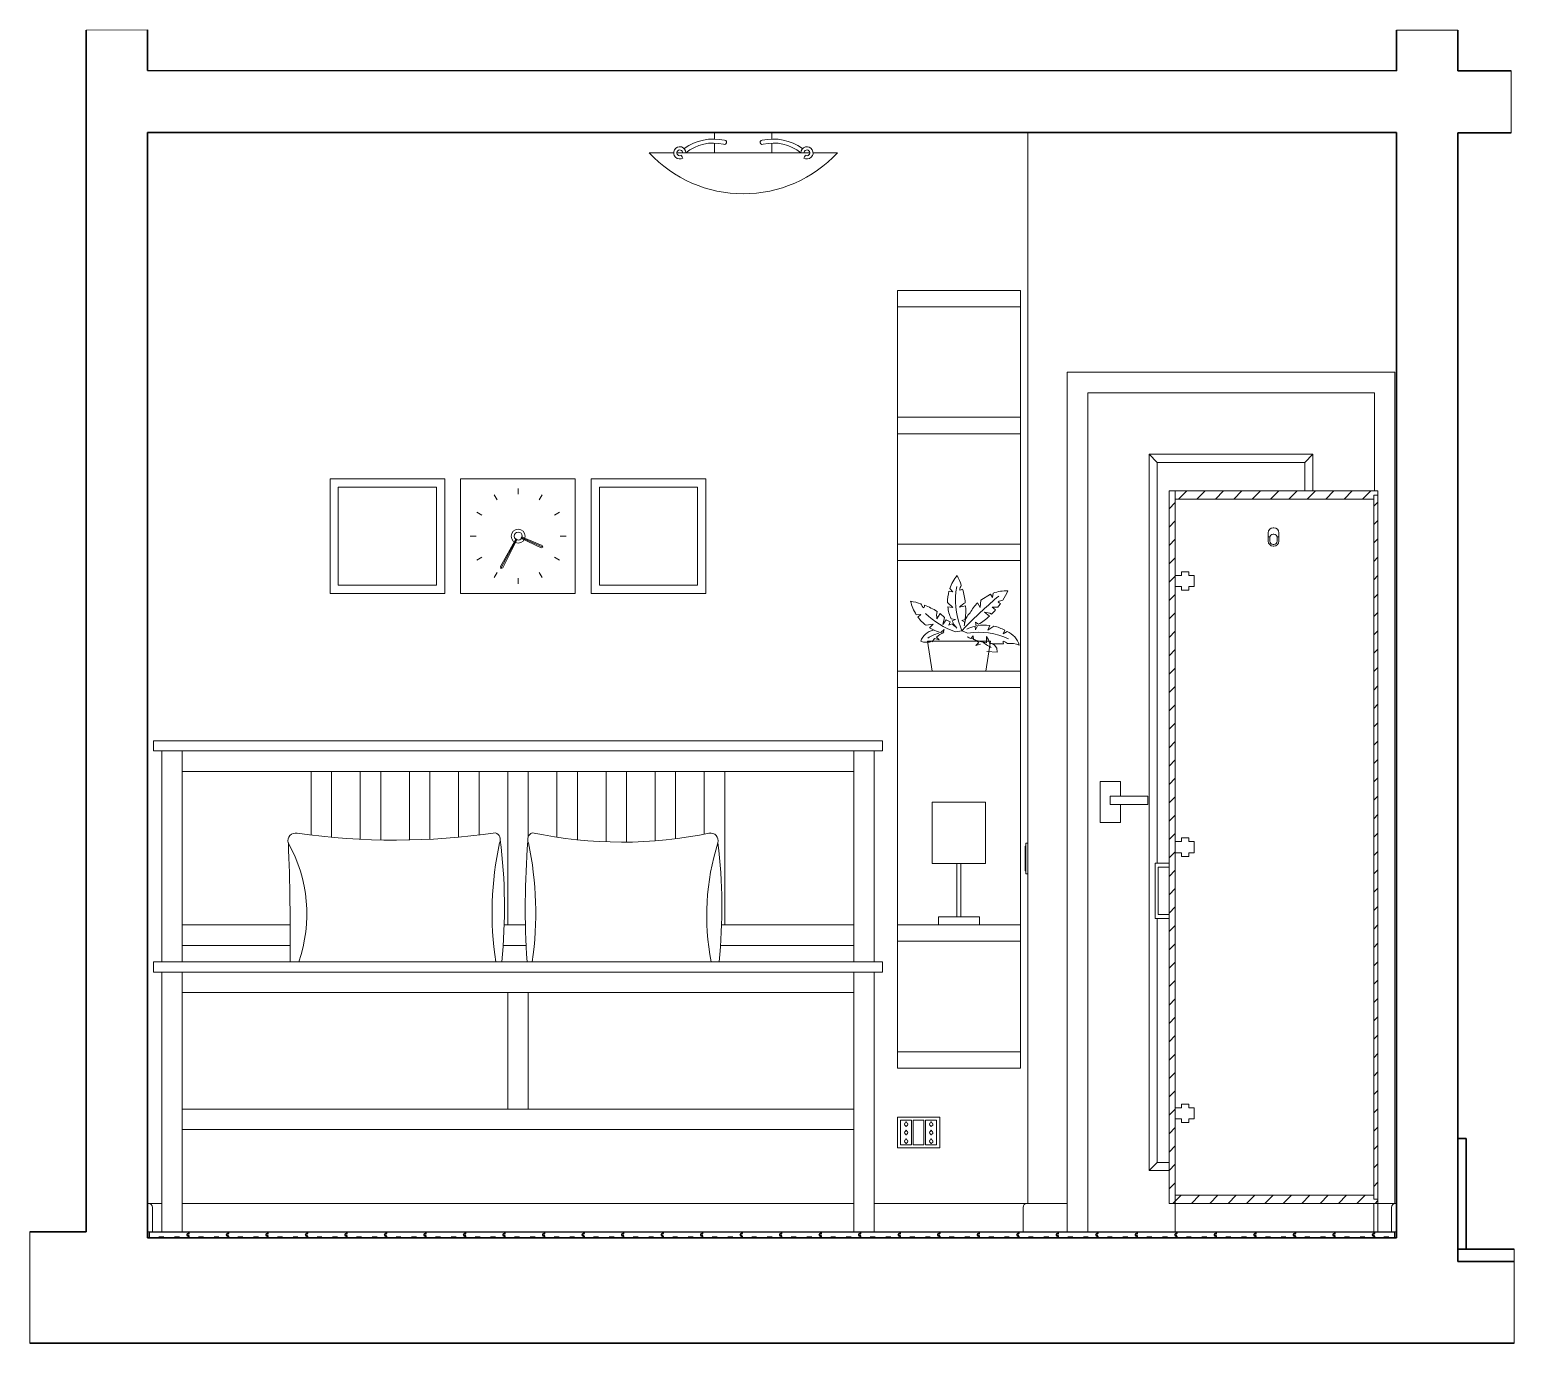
# Model space of a CAD drawing. Header units: millimetres. Extents: x -28749.5 to -28731.5, y -5760.5 to -5747.4.
# Drawn here: x -28744.603 to -28740.978, y -5755.257 to -5752.048 of the extents above; entities that cross this region are included whole.
import ezdxf

# ---------------------------------------------------------------- set-up
doc = ezdxf.new("R2010")
doc.units = ezdxf.units.MM
doc.linetypes.add('ACAD_ISO03W100', pattern=[30, 12, -18])
doc.layers.get('DEFPOINTS').update_dxf_attribs({"color": 210, "lineweight": 18})
for name, color, linetype, lineweight in [('A-DOOR-FULL', 201, 'Continuous', 18), ('A-ELEV-MBE', 7, 'Continuous', 18), ('A-SECT-MCUT', 7, 'Continuous', 35)]:
    doc.layers.add(name, color=color, linetype=linetype, lineweight=lineweight)
for name, color, linetype, lineweight, transparency in [('A-ELEV-MBE1', 50, 'Continuous', 18, 0.25), ('A-ELEV-MBE3', 92, 'Continuous', 18, 0.25), ('A-ELEV-MBE4', 41, 'Continuous', 13, 0.25), ('A-FURN', 163, 'Continuous', 13, 0.2)]:
    doc.layers.add(name, color=color, linetype=linetype, lineweight=lineweight, transparency=transparency)

msp = doc.modelspace()

# ---------------------------------------------------------------- hatches: boundary and pattern name
at = {"layer": 'A-FURN', "lineweight": 13}
h = msp.add_hatch(dxfattribs=at)
h.set_pattern_fill('ANSI31', color=256, scale=0.01)
h.paths.add_polyline_path([(-28741.3207, -5753.1849), (-28741.3107, -5753.1849), (-28741.3107, -5753.1749), (-28741.8057, -5753.1749), (-28741.8057, -5753.1949), (-28741.3207, -5753.1949)])
h.paths.add_polyline_path([(-28741.8057, -5753.1749), (-28741.8207, -5753.1749), (-28741.8207, -5754.9149), (-28741.8057, -5754.9149)])
h.paths.add_polyline_path([(-28741.3107, -5753.1849), (-28741.3207, -5753.1849), (-28741.3207, -5753.1949), (-28741.3207, -5754.9049), (-28741.3107, -5754.9049)])
h.paths.add_polyline_path([(-28741.3107, -5754.9049), (-28741.3207, -5754.9049), (-28741.3207, -5754.8949), (-28741.8057, -5754.8949), (-28741.8057, -5754.9149), (-28741.3107, -5754.9149)])

# ---------------------------------------------------------------- linework, layer by layer
msp.add_line((-28741.2704, -5754.9849), (-28741.2704, -5754.9989))
for points in [[(-28744.2754, -5754.9974), (-28744.2874, -5754.9974), (-28744.2874, -5754.9989), (-28744.3104, -5754.9989), (-28744.3104, -5754.9849), (-28744.2144, -5754.9849), (-28744.2144, -5754.9889), (-28744.2164, -5754.9889, 1), (-28744.2164, -5754.9949), (-28744.2144, -5754.9949), (-28744.2144, -5754.9989), (-28744.2374, -5754.9989), (-28744.2374, -5754.9974), (-28744.2494, -5754.9974), (-28744.2494, -5754.9989), (-28744.2754, -5754.9989)], [(-28744.1789, -5754.9974), (-28744.1909, -5754.9974), (-28744.1909, -5754.9989), (-28744.2139, -5754.9989), (-28744.2139, -5754.9944), (-28744.2164, -5754.9944, -1), (-28744.2164, -5754.9894), (-28744.2139, -5754.9894), (-28744.2139, -5754.9849), (-28744.1179, -5754.9849), (-28744.1179, -5754.9889), (-28744.1199, -5754.9889, 1), (-28744.1199, -5754.9949), (-28744.1179, -5754.9949), (-28744.1179, -5754.9989), (-28744.1409, -5754.9989), (-28744.1409, -5754.9974), (-28744.1529, -5754.9974), (-28744.1529, -5754.9989), (-28744.1789, -5754.9989)], [(-28744.0824, -5754.9974), (-28744.0944, -5754.9974), (-28744.0944, -5754.9989), (-28744.1174, -5754.9989), (-28744.1174, -5754.9944), (-28744.1199, -5754.9944, -1), (-28744.1199, -5754.9894), (-28744.1174, -5754.9894), (-28744.1174, -5754.9849), (-28744.0214, -5754.9849), (-28744.0214, -5754.9889), (-28744.0234, -5754.9889, 1), (-28744.0234, -5754.9949), (-28744.0214, -5754.9949), (-28744.0214, -5754.9989), (-28744.0444, -5754.9989), (-28744.0444, -5754.9974), (-28744.0564, -5754.9974), (-28744.0564, -5754.9989), (-28744.0824, -5754.9989)], [(-28743.9859, -5754.9974), (-28743.9979, -5754.9974), (-28743.9979, -5754.9989), (-28744.0209, -5754.9989), (-28744.0209, -5754.9944), (-28744.0234, -5754.9944, -1), (-28744.0234, -5754.9894), (-28744.0209, -5754.9894), (-28744.0209, -5754.9849), (-28743.9249, -5754.9849), (-28743.9249, -5754.9889), (-28743.9269, -5754.9889, 1), (-28743.9269, -5754.9949), (-28743.9249, -5754.9949), (-28743.9249, -5754.9989), (-28743.9479, -5754.9989), (-28743.9479, -5754.9974), (-28743.9599, -5754.9974), (-28743.9599, -5754.9989), (-28743.9859, -5754.9989)], [(-28743.8894, -5754.9974), (-28743.9014, -5754.9974), (-28743.9014, -5754.9989), (-28743.9244, -5754.9989), (-28743.9244, -5754.9944), (-28743.9269, -5754.9944, -1), (-28743.9269, -5754.9894), (-28743.9244, -5754.9894), (-28743.9244, -5754.9849), (-28743.8284, -5754.9849), (-28743.8284, -5754.9889), (-28743.8304, -5754.9889, 1), (-28743.8304, -5754.9949), (-28743.8284, -5754.9949), (-28743.8284, -5754.9989), (-28743.8514, -5754.9989), (-28743.8514, -5754.9974), (-28743.8634, -5754.9974), (-28743.8634, -5754.9989), (-28743.8894, -5754.9989)], [(-28743.7929, -5754.9974), (-28743.8049, -5754.9974), (-28743.8049, -5754.9989), (-28743.8279, -5754.9989), (-28743.8279, -5754.9944), (-28743.8304, -5754.9944, -1), (-28743.8304, -5754.9894), (-28743.8279, -5754.9894), (-28743.8279, -5754.9849), (-28743.7319, -5754.9849), (-28743.7319, -5754.9889), (-28743.7339, -5754.9889, 1), (-28743.7339, -5754.9949), (-28743.7319, -5754.9949), (-28743.7319, -5754.9989), (-28743.7549, -5754.9989), (-28743.7549, -5754.9974), (-28743.7669, -5754.9974), (-28743.7669, -5754.9989), (-28743.7929, -5754.9989)], [(-28743.6964, -5754.9974), (-28743.7084, -5754.9974), (-28743.7084, -5754.9989), (-28743.7314, -5754.9989), (-28743.7314, -5754.9944), (-28743.7339, -5754.9944, -1), (-28743.7339, -5754.9894), (-28743.7314, -5754.9894), (-28743.7314, -5754.9849), (-28743.6354, -5754.9849), (-28743.6354, -5754.9889), (-28743.6374, -5754.9889, 1), (-28743.6374, -5754.9949), (-28743.6354, -5754.9949), (-28743.6354, -5754.9989), (-28743.6584, -5754.9989), (-28743.6584, -5754.9974), (-28743.6704, -5754.9974), (-28743.6704, -5754.9989), (-28743.6964, -5754.9989)], [(-28743.5999, -5754.9974), (-28743.6119, -5754.9974), (-28743.6119, -5754.9989), (-28743.6349, -5754.9989), (-28743.6349, -5754.9944), (-28743.6374, -5754.9944, -1), (-28743.6374, -5754.9894), (-28743.6349, -5754.9894), (-28743.6349, -5754.9849), (-28743.5389, -5754.9849), (-28743.5389, -5754.9889), (-28743.5409, -5754.9889, 1), (-28743.5409, -5754.9949), (-28743.5389, -5754.9949), (-28743.5389, -5754.9989), (-28743.5619, -5754.9989), (-28743.5619, -5754.9974), (-28743.5739, -5754.9974), (-28743.5739, -5754.9989), (-28743.5999, -5754.9989)], [(-28743.5034, -5754.9974), (-28743.5154, -5754.9974), (-28743.5154, -5754.9989), (-28743.5384, -5754.9989), (-28743.5384, -5754.9944), (-28743.5409, -5754.9944, -1), (-28743.5409, -5754.9894), (-28743.5384, -5754.9894), (-28743.5384, -5754.9849), (-28743.4424, -5754.9849), (-28743.4424, -5754.9889), (-28743.4444, -5754.9889, 1), (-28743.4444, -5754.9949), (-28743.4424, -5754.9949), (-28743.4424, -5754.9989), (-28743.4654, -5754.9989), (-28743.4654, -5754.9974), (-28743.4774, -5754.9974), (-28743.4774, -5754.9989), (-28743.5034, -5754.9989)], [(-28743.4069, -5754.9974), (-28743.4189, -5754.9974), (-28743.4189, -5754.9989), (-28743.4419, -5754.9989), (-28743.4419, -5754.9944), (-28743.4444, -5754.9944, -1), (-28743.4444, -5754.9894), (-28743.4419, -5754.9894), (-28743.4419, -5754.9849), (-28743.3459, -5754.9849), (-28743.3459, -5754.9889), (-28743.3479, -5754.9889, 1), (-28743.3479, -5754.9949), (-28743.3459, -5754.9949), (-28743.3459, -5754.9989), (-28743.3689, -5754.9989), (-28743.3689, -5754.9974), (-28743.3809, -5754.9974), (-28743.3809, -5754.9989), (-28743.4069, -5754.9989)], [(-28743.3104, -5754.9974), (-28743.3224, -5754.9974), (-28743.3224, -5754.9989), (-28743.3454, -5754.9989), (-28743.3454, -5754.9944), (-28743.3479, -5754.9944, -1), (-28743.3479, -5754.9894), (-28743.3454, -5754.9894), (-28743.3454, -5754.9849), (-28743.2494, -5754.9849), (-28743.2494, -5754.9889), (-28743.2514, -5754.9889, 1), (-28743.2514, -5754.9949), (-28743.2494, -5754.9949), (-28743.2494, -5754.9989), (-28743.2724, -5754.9989), (-28743.2724, -5754.9974), (-28743.2844, -5754.9974), (-28743.2844, -5754.9989), (-28743.3104, -5754.9989)], [(-28743.2139, -5754.9974), (-28743.2259, -5754.9974), (-28743.2259, -5754.9989), (-28743.2489, -5754.9989), (-28743.2489, -5754.9944), (-28743.2514, -5754.9944, -1), (-28743.2514, -5754.9894), (-28743.2489, -5754.9894), (-28743.2489, -5754.9849), (-28743.1529, -5754.9849), (-28743.1529, -5754.9889), (-28743.1549, -5754.9889, 1), (-28743.1549, -5754.9949), (-28743.1529, -5754.9949), (-28743.1529, -5754.9989), (-28743.1759, -5754.9989), (-28743.1759, -5754.9974), (-28743.1879, -5754.9974), (-28743.1879, -5754.9989), (-28743.2139, -5754.9989)], [(-28743.1174, -5754.9974), (-28743.1294, -5754.9974), (-28743.1294, -5754.9989), (-28743.1524, -5754.9989), (-28743.1524, -5754.9944), (-28743.1549, -5754.9944, -1), (-28743.1549, -5754.9894), (-28743.1524, -5754.9894), (-28743.1524, -5754.9849), (-28743.0564, -5754.9849), (-28743.0564, -5754.9889), (-28743.0584, -5754.9889, 1), (-28743.0584, -5754.9949), (-28743.0564, -5754.9949), (-28743.0564, -5754.9989), (-28743.0794, -5754.9989), (-28743.0794, -5754.9974), (-28743.0914, -5754.9974), (-28743.0914, -5754.9989), (-28743.1174, -5754.9989)], [(-28743.0209, -5754.9974), (-28743.0329, -5754.9974), (-28743.0329, -5754.9989), (-28743.0559, -5754.9989), (-28743.0559, -5754.9944), (-28743.0584, -5754.9944, -1), (-28743.0584, -5754.9894), (-28743.0559, -5754.9894), (-28743.0559, -5754.9849), (-28742.9599, -5754.9849), (-28742.9599, -5754.9889), (-28742.9619, -5754.9889, 1), (-28742.9619, -5754.9949), (-28742.9599, -5754.9949), (-28742.9599, -5754.9989), (-28742.9829, -5754.9989), (-28742.9829, -5754.9974), (-28742.9949, -5754.9974), (-28742.9949, -5754.9989), (-28743.0209, -5754.9989)], [(-28742.9244, -5754.9974), (-28742.9364, -5754.9974), (-28742.9364, -5754.9989), (-28742.9594, -5754.9989), (-28742.9594, -5754.9944), (-28742.9619, -5754.9944, -1), (-28742.9619, -5754.9894), (-28742.9594, -5754.9894), (-28742.9594, -5754.9849), (-28742.8634, -5754.9849), (-28742.8634, -5754.9889), (-28742.8654, -5754.9889, 1), (-28742.8654, -5754.9949), (-28742.8634, -5754.9949), (-28742.8634, -5754.9989), (-28742.8864, -5754.9989), (-28742.8864, -5754.9974), (-28742.8984, -5754.9974), (-28742.8984, -5754.9989), (-28742.9244, -5754.9989)], [(-28742.8279, -5754.9974), (-28742.8399, -5754.9974), (-28742.8399, -5754.9989), (-28742.8629, -5754.9989), (-28742.8629, -5754.9944), (-28742.8654, -5754.9944, -1), (-28742.8654, -5754.9894), (-28742.8629, -5754.9894), (-28742.8629, -5754.9849), (-28742.7669, -5754.9849), (-28742.7669, -5754.9889), (-28742.7689, -5754.9889, 1), (-28742.7689, -5754.9949), (-28742.7669, -5754.9949), (-28742.7669, -5754.9989), (-28742.7899, -5754.9989), (-28742.7899, -5754.9974), (-28742.8019, -5754.9974), (-28742.8019, -5754.9989), (-28742.8279, -5754.9989)], [(-28742.7314, -5754.9974), (-28742.7434, -5754.9974), (-28742.7434, -5754.9989), (-28742.7664, -5754.9989), (-28742.7664, -5754.9944), (-28742.7689, -5754.9944, -1), (-28742.7689, -5754.9894), (-28742.7664, -5754.9894), (-28742.7664, -5754.9849), (-28742.6704, -5754.9849), (-28742.6704, -5754.9889), (-28742.6724, -5754.9889, 1), (-28742.6724, -5754.9949), (-28742.6704, -5754.9949), (-28742.6704, -5754.9989), (-28742.6934, -5754.9989), (-28742.6934, -5754.9974), (-28742.7054, -5754.9974), (-28742.7054, -5754.9989), (-28742.7314, -5754.9989)], [(-28742.6349, -5754.9974), (-28742.6469, -5754.9974), (-28742.6469, -5754.9989), (-28742.6699, -5754.9989), (-28742.6699, -5754.9944), (-28742.6724, -5754.9944, -1), (-28742.6724, -5754.9894), (-28742.6699, -5754.9894), (-28742.6699, -5754.9849), (-28742.5739, -5754.9849), (-28742.5739, -5754.9889), (-28742.5759, -5754.9889, 1), (-28742.5759, -5754.9949), (-28742.5739, -5754.9949), (-28742.5739, -5754.9989), (-28742.5969, -5754.9989), (-28742.5969, -5754.9974), (-28742.6089, -5754.9974), (-28742.6089, -5754.9989), (-28742.6349, -5754.9989)], [(-28742.5384, -5754.9974), (-28742.5504, -5754.9974), (-28742.5504, -5754.9989), (-28742.5734, -5754.9989), (-28742.5734, -5754.9944), (-28742.5759, -5754.9944, -1), (-28742.5759, -5754.9894), (-28742.5734, -5754.9894), (-28742.5734, -5754.9849), (-28742.4774, -5754.9849), (-28742.4774, -5754.9889), (-28742.4794, -5754.9889, 1), (-28742.4794, -5754.9949), (-28742.4774, -5754.9949), (-28742.4774, -5754.9989), (-28742.5004, -5754.9989), (-28742.5004, -5754.9974), (-28742.5124, -5754.9974), (-28742.5124, -5754.9989), (-28742.5384, -5754.9989)], [(-28742.4419, -5754.9974), (-28742.4539, -5754.9974), (-28742.4539, -5754.9989), (-28742.4769, -5754.9989), (-28742.4769, -5754.9944), (-28742.4794, -5754.9944, -1), (-28742.4794, -5754.9894), (-28742.4769, -5754.9894), (-28742.4769, -5754.9849), (-28742.3809, -5754.9849), (-28742.3809, -5754.9889), (-28742.3829, -5754.9889, 1), (-28742.3829, -5754.9949), (-28742.3809, -5754.9949), (-28742.3809, -5754.9989), (-28742.4039, -5754.9989), (-28742.4039, -5754.9974), (-28742.4159, -5754.9974), (-28742.4159, -5754.9989), (-28742.4419, -5754.9989)], [(-28742.3454, -5754.9974), (-28742.3574, -5754.9974), (-28742.3574, -5754.9989), (-28742.3804, -5754.9989), (-28742.3804, -5754.9944), (-28742.3829, -5754.9944, -1), (-28742.3829, -5754.9894), (-28742.3804, -5754.9894), (-28742.3804, -5754.9849), (-28742.2844, -5754.9849), (-28742.2844, -5754.9889), (-28742.2864, -5754.9889, 1), (-28742.2864, -5754.9949), (-28742.2844, -5754.9949), (-28742.2844, -5754.9989), (-28742.3074, -5754.9989), (-28742.3074, -5754.9974), (-28742.3194, -5754.9974), (-28742.3194, -5754.9989), (-28742.3454, -5754.9989)], [(-28742.2489, -5754.9974), (-28742.2609, -5754.9974), (-28742.2609, -5754.9989), (-28742.2839, -5754.9989), (-28742.2839, -5754.9944), (-28742.2864, -5754.9944, -1), (-28742.2864, -5754.9894), (-28742.2839, -5754.9894), (-28742.2839, -5754.9849), (-28742.1879, -5754.9849), (-28742.1879, -5754.9889), (-28742.1899, -5754.9889, 1), (-28742.1899, -5754.9949), (-28742.1879, -5754.9949), (-28742.1879, -5754.9989), (-28742.2109, -5754.9989), (-28742.2109, -5754.9974), (-28742.2229, -5754.9974), (-28742.2229, -5754.9989), (-28742.2489, -5754.9989)], [(-28742.1524, -5754.9974), (-28742.1644, -5754.9974), (-28742.1644, -5754.9989), (-28742.1874, -5754.9989), (-28742.1874, -5754.9944), (-28742.1899, -5754.9944, -1), (-28742.1899, -5754.9894), (-28742.1874, -5754.9894), (-28742.1874, -5754.9849), (-28742.0914, -5754.9849), (-28742.0914, -5754.9889), (-28742.0934, -5754.9889, 1), (-28742.0934, -5754.9949), (-28742.0914, -5754.9949), (-28742.0914, -5754.9989), (-28742.1144, -5754.9989), (-28742.1144, -5754.9974), (-28742.1264, -5754.9974), (-28742.1264, -5754.9989), (-28742.1524, -5754.9989)], [(-28742.0559, -5754.9974), (-28742.0679, -5754.9974), (-28742.0679, -5754.9989), (-28742.0909, -5754.9989), (-28742.0909, -5754.9944), (-28742.0934, -5754.9944, -1), (-28742.0934, -5754.9894), (-28742.0909, -5754.9894), (-28742.0909, -5754.9849), (-28741.9949, -5754.9849), (-28741.9949, -5754.9889), (-28741.9969, -5754.9889, 1), (-28741.9969, -5754.9949), (-28741.9949, -5754.9949), (-28741.9949, -5754.9989), (-28742.0179, -5754.9989), (-28742.0179, -5754.9974), (-28742.0299, -5754.9974), (-28742.0299, -5754.9989), (-28742.0559, -5754.9989)], [(-28741.9594, -5754.9974), (-28741.9714, -5754.9974), (-28741.9714, -5754.9989), (-28741.9944, -5754.9989), (-28741.9944, -5754.9944), (-28741.9969, -5754.9944, -1), (-28741.9969, -5754.9894), (-28741.9944, -5754.9894), (-28741.9944, -5754.9849), (-28741.8984, -5754.9849), (-28741.8984, -5754.9889), (-28741.9004, -5754.9889, 1), (-28741.9004, -5754.9949), (-28741.8984, -5754.9949), (-28741.8984, -5754.9989), (-28741.9214, -5754.9989), (-28741.9214, -5754.9974), (-28741.9334, -5754.9974), (-28741.9334, -5754.9989), (-28741.9594, -5754.9989)], [(-28741.8629, -5754.9974), (-28741.8749, -5754.9974), (-28741.8749, -5754.9989), (-28741.8979, -5754.9989), (-28741.8979, -5754.9944), (-28741.9004, -5754.9944, -1), (-28741.9004, -5754.9894), (-28741.8979, -5754.9894), (-28741.8979, -5754.9849), (-28741.8019, -5754.9849), (-28741.8019, -5754.9889), (-28741.8039, -5754.9889, 1), (-28741.8039, -5754.9949), (-28741.8019, -5754.9949), (-28741.8019, -5754.9989), (-28741.8249, -5754.9989), (-28741.8249, -5754.9974), (-28741.8369, -5754.9974), (-28741.8369, -5754.9989), (-28741.8629, -5754.9989)], [(-28741.7664, -5754.9974), (-28741.7784, -5754.9974), (-28741.7784, -5754.9989), (-28741.8014, -5754.9989), (-28741.8014, -5754.9944), (-28741.8039, -5754.9944, -1), (-28741.8039, -5754.9894), (-28741.8014, -5754.9894), (-28741.8014, -5754.9849), (-28741.7054, -5754.9849), (-28741.7054, -5754.9889), (-28741.7074, -5754.9889, 1), (-28741.7074, -5754.9949), (-28741.7054, -5754.9949), (-28741.7054, -5754.9989), (-28741.7284, -5754.9989), (-28741.7284, -5754.9974), (-28741.7404, -5754.9974), (-28741.7404, -5754.9989), (-28741.7664, -5754.9989)], [(-28741.6699, -5754.9974), (-28741.6819, -5754.9974), (-28741.6819, -5754.9989), (-28741.7049, -5754.9989), (-28741.7049, -5754.9944), (-28741.7074, -5754.9944, -1), (-28741.7074, -5754.9894), (-28741.7049, -5754.9894), (-28741.7049, -5754.9849), (-28741.6089, -5754.9849), (-28741.6089, -5754.9889), (-28741.6109, -5754.9889, 1), (-28741.6109, -5754.9949), (-28741.6089, -5754.9949), (-28741.6089, -5754.9989), (-28741.6319, -5754.9989), (-28741.6319, -5754.9974), (-28741.6439, -5754.9974), (-28741.6439, -5754.9989), (-28741.6699, -5754.9989)], [(-28741.5734, -5754.9974), (-28741.5854, -5754.9974), (-28741.5854, -5754.9989), (-28741.6084, -5754.9989), (-28741.6084, -5754.9944), (-28741.6109, -5754.9944, -1), (-28741.6109, -5754.9894), (-28741.6084, -5754.9894), (-28741.6084, -5754.9849), (-28741.5124, -5754.9849), (-28741.5124, -5754.9889), (-28741.5144, -5754.9889, 1), (-28741.5144, -5754.9949), (-28741.5124, -5754.9949), (-28741.5124, -5754.9989), (-28741.5354, -5754.9989), (-28741.5354, -5754.9974), (-28741.5474, -5754.9974), (-28741.5474, -5754.9989), (-28741.5734, -5754.9989)], [(-28741.4769, -5754.9974), (-28741.4889, -5754.9974), (-28741.4889, -5754.9989), (-28741.5119, -5754.9989), (-28741.5119, -5754.9944), (-28741.5144, -5754.9944, -1), (-28741.5144, -5754.9894), (-28741.5119, -5754.9894), (-28741.5119, -5754.9849), (-28741.4159, -5754.9849), (-28741.4159, -5754.9889), (-28741.4179, -5754.9889, 1), (-28741.4179, -5754.9949), (-28741.4159, -5754.9949), (-28741.4159, -5754.9989), (-28741.4389, -5754.9989), (-28741.4389, -5754.9974), (-28741.4509, -5754.9974), (-28741.4509, -5754.9989), (-28741.4769, -5754.9989)], [(-28741.3804, -5754.9974), (-28741.3924, -5754.9974), (-28741.3924, -5754.9989), (-28741.4154, -5754.9989), (-28741.4154, -5754.9944), (-28741.4179, -5754.9944, -1), (-28741.4179, -5754.9894), (-28741.4154, -5754.9894), (-28741.4154, -5754.9849), (-28741.3194, -5754.9849), (-28741.3194, -5754.9889), (-28741.3214, -5754.9889, 1), (-28741.3214, -5754.9949), (-28741.3194, -5754.9949), (-28741.3194, -5754.9989), (-28741.3424, -5754.9989), (-28741.3424, -5754.9974), (-28741.3544, -5754.9974), (-28741.3544, -5754.9989), (-28741.3804, -5754.9989)]]:
    msp.add_lwpolyline(points, format="xyb", close=True)
msp.add_lwpolyline([(-28741.2654, -5754.9989), (-28741.2839, -5754.9989), (-28741.2839, -5754.9974), (-28741.2959, -5754.9974), (-28741.2959, -5754.9989), (-28741.3189, -5754.9989), (-28741.3189, -5754.9944), (-28741.3214, -5754.9944, -1), (-28741.3214, -5754.9894), (-28741.3189, -5754.9894), (-28741.3189, -5754.9849), (-28741.2704, -5754.9849)], format="xyb")
at = {"layer": 'A-DOOR-FULL'}
for p, q in [((-28742.0694, -5754.9849), (-28742.0694, -5752.8849)), ((-28741.2694, -5752.8849), (-28741.2694, -5754.9151)), ((-28741.2694, -5752.8849), (-28741.2694, -5754.9151)), ((-28742.0194, -5754.9849), (-28742.0194, -5752.9349)), ((-28742.0194, -5752.9349), (-28741.3194, -5752.9349)), ((-28741.3194, -5752.9349), (-28741.3194, -5753.1749)), ((-28741.8494, -5753.1049), (-28741.8694, -5753.0849)), ((-28741.8694, -5754.8349), (-28741.8694, -5753.0849)), ((-28741.8694, -5753.0849), (-28741.4694, -5753.0849)), ((-28741.4894, -5753.1049), (-28741.4694, -5753.0849)), ((-28741.4694, -5753.1749), (-28741.4694, -5753.0849)), ((-28741.8494, -5754.084), (-28741.8494, -5753.1049)), ((-28741.8494, -5753.1049), (-28741.4894, -5753.1049)), ((-28741.4894, -5753.1749), (-28741.4894, -5753.1049)), ((-28741.9894, -5753.9849), (-28741.9894, -5753.8849)), ((-28741.9394, -5753.8849), (-28741.9894, -5753.8849)), ((-28741.9394, -5753.9206), (-28741.9394, -5753.8849)), ((-28741.9644, -5753.9206), (-28741.8724, -5753.9206)), ((-28741.9644, -5753.9406), (-28741.9644, -5753.9206)), ((-28741.8724, -5753.9206), (-28741.8724, -5753.9406)), ((-28741.8724, -5753.9406), (-28741.9644, -5753.9406)), ((-28741.9394, -5753.9849), (-28741.9394, -5753.9406)), ((-28741.9394, -5753.9849), (-28741.9894, -5753.9849)), ((-28741.8494, -5754.8149), (-28741.8494, -5754.2195)), ((-28741.8694, -5754.8349), (-28741.8494, -5754.8149)), ((-28741.8207, -5754.8149), (-28741.8494, -5754.8149)), ((-28741.8207, -5754.8349), (-28741.8694, -5754.8349))]:
    msp.add_line(p, q, dxfattribs=at)
for points in [[(-28742.0694, -5754.9849), (-28742.0694, -5752.8849), (-28741.2694, -5752.8849)], [(-28741.2694, -5752.8849), (-28741.2694, -5754.9151)]]:
    msp.add_lwpolyline(points, dxfattribs=at)
at = {"layer": 'A-ELEV-MBE'}
msp.add_line((-28742.1654, -5752.2989), (-28742.1654, -5754.9149), dxfattribs=at)
at = {"layer": 'A-ELEV-MBE', "linetype": 'ACAD_ISO03W100'}
msp.add_line((-28741.1154, -5755.0568), (-28741.1154, -5755.0268), dxfattribs=at)
at = {"layer": 'A-ELEV-MBE1'}
for p, q in [((-28742.9304, -5752.3151), (-28742.9304, -5752.2989)), ((-28742.9304, -5752.2989), (-28742.7904, -5752.2989)), ((-28742.9304, -5752.3489), (-28742.9304, -5752.3251)), ((-28742.7904, -5752.3151), (-28742.7904, -5752.2989)), ((-28742.7904, -5752.3489), (-28742.7904, -5752.3251)), ((-28743.0904, -5752.3489), (-28743.0306, -5752.3489)), ((-28743.0226, -5752.3489), (-28742.6981, -5752.3489)), ((-28742.6901, -5752.3489), (-28742.6304, -5752.3489))]:
    msp.add_line(p, q, dxfattribs=at)
for centre, radius, start, end in [((-28742.9338, -5752.4341), 0.119, 76.7103, 126.6028), ((-28742.9337, -5752.4308), 0.1058, 76.322, 129.2418), ((-28742.9064, -5752.3234), 0.00514, 243.4206, 90), ((-28742.8143, -5752.3234), 0.00514, 90, 296.5794), ((-28742.787, -5752.4341), 0.119, 53.3972, 103.2897), ((-28742.787, -5752.4308), 0.1058, 50.7582, 103.678), ((-28742.8604, -5752.1344), 0.3145, 223.0029, 316.9971), ((-28743.0156, -5752.3489), 0.015, 0, 300.8093), ((-28743.0156, -5752.3489), 0.007, 0, 300.8093), ((-28742.7856, -5752.2204), 0.2634, 210.7004, 212.4408), ((-28742.7051, -5752.3489), 0.015, 239.1907, 180), ((-28742.9351, -5752.2204), 0.2634, 327.5592, 329.2996), ((-28742.7051, -5752.3489), 0.007, 239.1907, 180)]:
    msp.add_arc(centre, radius, start, end, dxfattribs=at)
at = {"layer": 'A-ELEV-MBE3'}
for p, q in [((-28742.3489, -5753.4212), (-28742.3562, -5753.4131)), ((-28742.3484, -5753.4596), (-28742.3617, -5753.4475)), ((-28742.3489, -5753.4212), (-28742.3581, -5753.4195)), ((-28742.2819, -5753.4591), (-28742.2883, -5753.4481)), ((-28742.2819, -5753.4591), (-28742.2806, -5753.4412)), ((-28742.2564, -5753.4267), (-28742.2806, -5753.4412)), ((-28742.2519, -5753.435), (-28742.2564, -5753.4267)), ((-28742.2519, -5753.435), (-28742.2501, -5753.4243)), ((-28742.4272, -5753.4766), (-28742.438, -5753.4773)), ((-28742.4272, -5753.4766), (-28742.4341, -5753.4828)), ((-28742.3875, -5753.487), (-28742.3795, -5753.4742)), ((-28742.3795, -5753.4742), (-28742.3689, -5753.4839)), ((-28742.3689, -5753.4839), (-28742.373, -5753.5013)), ((-28742.3484, -5753.4596), (-28742.361, -5753.4579)), ((-28742.342, -5753.4888), (-28742.3532, -5753.4868)), ((-28742.3326, -5753.4588), (-28742.3178, -5753.4552)), ((-28742.2715, -5753.471), (-28742.2595, -5753.4805)), ((-28742.2531, -5753.4588), (-28742.2446, -5753.4654)), ((-28742.2531, -5753.4588), (-28742.239, -5753.4588)), ((-28742.3966, -5753.5), (-28742.4143, -5753.5029)), ((-28742.3966, -5753.5), (-28742.4058, -5753.5088)), ((-28742.3698, -5753.5129), (-28742.3782, -5753.5206)), ((-28742.373, -5753.5013), (-28742.3648, -5753.4897)), ((-28742.3698, -5753.5129), (-28742.3726, -5753.5219)), ((-28742.3648, -5753.4897), (-28742.3554, -5753.4942)), ((-28742.3583, -5753.5029), (-28742.3554, -5753.4942)), ((-28742.3583, -5753.5029), (-28742.3507, -5753.499)), ((-28742.342, -5753.4888), (-28742.3508, -5753.4921)), ((-28742.3426, -5753.5186), (-28742.327, -5753.5167)), ((-28742.3303, -5753.5071), (-28742.327, -5753.5167)), ((-28742.327, -5753.4916), (-28742.3184, -5753.4885)), ((-28742.327, -5753.4916), (-28742.3193, -5753.4951)), ((-28742.3122, -5753.5225), (-28742.327, -5753.5167)), ((-28742.2932, -5753.5144), (-28742.2944, -5753.5051)), ((-28742.2938, -5753.4957), (-28742.286, -5753.5005)), ((-28742.2938, -5753.4957), (-28742.2918, -5753.5039)), ((-28742.2932, -5753.5144), (-28742.2887, -5753.504)), ((-28742.2634, -5753.515), (-28742.2587, -5753.5032)), ((-28742.2634, -5753.515), (-28742.2485, -5753.505)), ((-28742.2259, -5753.5237), (-28742.2222, -5753.5151)), ((-28742.2259, -5753.5237), (-28742.2164, -5753.5185)), ((-28742.3934, -5753.5356), (-28742.3992, -5753.5437)), ((-28742.3824, -5753.5385), (-28742.3934, -5753.5356)), ((-28742.3824, -5753.5385), (-28742.389, -5753.5319)), ((-28742.2995, -5753.5283), (-28742.3047, -5753.535)), ((-28742.2995, -5753.5283), (-28742.2985, -5753.5374)), ((-28742.2923, -5753.552), (-28742.2857, -5753.5454)), ((-28742.2923, -5753.552), (-28742.2812, -5753.5491)), ((-28742.2663, -5753.5306), (-28742.2663, -5753.5459)), ((-28742.2474, -5753.5515), (-28742.2531, -5753.5476)), ((-28742.2416, -5753.5592), (-28742.2474, -5753.5515)), ((-28742.2408, -5753.5689), (-28742.2416, -5753.5592)), ((-28742.2655, -5753.5669), (-28742.2408, -5753.5689))]:
    msp.add_line(p, q, dxfattribs=at)
msp.add_lwpolyline([(-28742.2568, -5753.5417), (-28742.4109, -5753.5417), (-28742.3994, -5753.6149), (-28742.2683, -5753.6149)], close=True, dxfattribs=at)
for centre, radius, start, end in [((-28742.2598, -5753.4462), 0.1019, 140.5993, 161.0714), ((-28742.1606, -5753.4418), 0.1818, 169.4513, 201.0236), ((-28742.5047, -5753.4681), 0.1874, 19.5706, 27.5234), ((-28742.3073, -5753.4178), 0.0243, 149.271, 178.0768), ((-28742.3341, -5753.4003), 0.0169, 278.5566, 301.9459), ((-28742.5047, -5753.4681), 0.1874, 6.2313, 16.5988), ((-28742.4865, -5753.6281), 0.1874, 71.4047, 79.3575), ((-28742.3524, -5753.422), 0.1019, 192.4334, 212.9055), ((-28742.4041, -5753.4418), 0.0243, 201.1051, 229.9109), ((-28742.2598, -5753.4462), 0.1019, 164.8376, 180.7491), ((-28742.2956, -5753.4918), 0.0496, 117.3722, 138.2429), ((-28741.1985, -5754.6429), 1.5953, 130.6029, 134.4019), ((-28742.2166, -5753.5205), 0.1019, 134.7412, 151.6767), ((-28742.2166, -5753.5205), 0.1019, 88.7652, 109.2373), ((-28742.3851, -5753.3415), 0.1874, 321.2414, 324.7646), ((-28742.2236, -5753.4656), 0.0243, 97.4369, 126.2427), ((-28742.2264, -5753.4337), 0.0169, 226.7225, 250.1118), ((-28742.3851, -5753.3415), 0.1874, 327.7365, 335.6893), ((-28742.3524, -5753.422), 0.1019, 216.6717, 232.5832), ((-28742.4344, -5753.452), 0.0169, 330.3907, 353.78), ((-28742.4865, -5753.6281), 0.1874, 58.0654, 68.4329), ((-28742.2724, -5753.3209), 0.2098, 226.9423, 250.4532), ((-28742.3387, -5753.4784), 0.0496, 169.2063, 190.077), ((-28742.2598, -5753.4462), 0.1019, 186.5753, 203.5108), ((-28742.2764, -5753.5047), 0.0442, 132.491, 175.5522), ((-28742.5047, -5753.4681), 0.1874, 353.7641, 3.9547), ((-28742.3851, -5753.3415), 0.1874, 301.93, 312.1205), ((-28742.2746, -5753.5205), 0.0496, 65.5381, 86.4087), ((-28742.3851, -5753.3415), 0.1874, 314.3972, 318.5759), ((-28742.3875, -5753.5557), 0.042, 102.728, 160.6295), ((-28742.3704, -5753.589), 0.0676, 100.5808, 125.7424), ((-28742.3524, -5753.422), 0.1019, 238.4094, 255.3449), ((-28742.3253, -5753.6113), 0.1019, 116.4927, 128.7216), ((-28742.2598, -5753.4462), 0.1019, 206.7807, 219.0097), ((-28742.4865, -5753.6281), 0.1874, 40.6536, 43.5537), ((-28742.4362, -5753.4049), 0.1562, 314.3211, 321.0297), ((-28742.5047, -5753.4681), 0.1874, 348.8195, 351.7196), ((-28742.2713, -5753.6043), 0.1019, 103.1125, 115.3414), ((-28742.2841, -5753.6877), 0.1676, 64.848, 99.6491), ((-28742.2713, -5753.6043), 0.1019, 82.9071, 99.8426), ((-28742.2713, -5753.6043), 0.1019, 61.1693, 77.0809), ((-28742.2349, -5753.5651), 0.0502, 15.785, 68.3156), ((-28742.4132, -5753.5065), 0.038, 248.4394, 291.5606), ((-28742.2347, -5753.3612), 0.1874, 245.1513, 248.0514), ((-28742.3494, -5753.6248), 0.1019, 51.2784, 63.5073), ((-28742.2347, -5753.3612), 0.1874, 250.0959, 260.2864), ((-28742.2087, -5753.4639), 0.1041, 228.4463, 243.7303), ((-28742.3071, -5753.5587), 0.0496, 13.704, 34.5746), ((-28742.2347, -5753.3612), 0.1874, 262.5631, 272.9305), ((-28742.2091, -5753.543), 0.0169, 174.8884, 198.2776), ((-28742.2325, -5753.5649), 0.0243, 45.6028, 74.4086), ((-28742.2086, -5753.6052), 0.0581, 67.7927, 96.7716)]:
    msp.add_arc(centre, radius, start, end, dxfattribs=at)
at = {"layer": 'A-ELEV-MBE4'}
for p, q in [((-28743.4686, -5753.184), (-28743.4616, -5753.1962)), ((-28743.4102, -5753.1684), (-28743.4102, -5753.1825)), ((-28743.3518, -5753.184), (-28743.3589, -5753.1962)), ((-28743.5114, -5753.2268), (-28743.4992, -5753.2338)), ((-28743.309, -5753.2268), (-28743.3213, -5753.2338)), ((-28743.5271, -5753.2852), (-28743.513, -5753.2852)), ((-28743.4155, -5753.2912), (-28743.4535, -5753.3596)), ((-28743.4525, -5753.3644), (-28743.414, -5753.2922)), ((-28743.4123, -5753.2929), (-28743.448, -5753.3625)), ((-28743.354, -5753.3135), (-28743.4038, -5753.29)), ((-28743.4029, -5753.2884), (-28743.3497, -5753.3121)), ((-28743.3515, -5753.3078), (-28743.4024, -5753.2867)), ((-28743.2934, -5753.2852), (-28743.3075, -5753.2852)), ((-28743.5114, -5753.3436), (-28743.4992, -5753.3366)), ((-28743.3497, -5753.3121), (-28743.354, -5753.3135)), ((-28743.3497, -5753.3121), (-28743.3515, -5753.3078)), ((-28743.309, -5753.3436), (-28743.3213, -5753.3366)), ((-28743.4686, -5753.3864), (-28743.4616, -5753.3742)), ((-28743.4535, -5753.3596), (-28743.4525, -5753.3644)), ((-28743.448, -5753.3625), (-28743.4525, -5753.3644)), ((-28743.3518, -5753.3864), (-28743.3589, -5753.3742)), ((-28743.4102, -5753.402), (-28743.4102, -5753.3879)), ((-28742.3989, -5754.0849), (-28742.3989, -5753.9349)), ((-28742.3989, -5753.9349), (-28742.2689, -5753.9349)), ((-28742.2689, -5753.9349), (-28742.2689, -5754.0849)), ((-28742.1704, -5754.0426), (-28742.1724, -5754.0426)), ((-28742.1724, -5754.0426), (-28742.1724, -5754.1029)), ((-28742.2689, -5754.0849), (-28742.3989, -5754.0849)), ((-28742.3389, -5754.0849), (-28742.3389, -5754.2149)), ((-28742.3289, -5754.0849), (-28742.3289, -5754.2149)), ((-28742.1704, -5754.1029), (-28742.1724, -5754.1029)), ((-28742.3839, -5754.2149), (-28742.2839, -5754.2149)), ((-28742.3839, -5754.2149), (-28742.3839, -5754.2349)), ((-28742.3839, -5754.2349), (-28742.2839, -5754.2349)), ((-28742.2839, -5754.2149), (-28742.2839, -5754.2349)), ((-28744.3154, -5754.9849), (-28744.3154, -5754.9149)), ((-28744.3154, -5754.9149), (-28744.3134, -5754.9149)), ((-28744.3154, -5754.9149), (-28744.2807, -5754.9149)), ((-28744.3034, -5754.9849), (-28744.3034, -5754.9249)), ((-28744.2307, -5754.9149), (-28742.5907, -5754.9149)), ((-28742.5407, -5754.9149), (-28742.0694, -5754.9149)), ((-28742.1774, -5754.9849), (-28742.1774, -5754.9249)), ((-28741.3107, -5754.9149), (-28741.2654, -5754.9149)), ((-28741.2774, -5754.9849), (-28741.2774, -5754.9249)), ((-28741.2654, -5754.9849), (-28741.2654, -5754.9149)), ((-28744.3154, -5754.9849), (-28744.3034, -5754.9849)), ((-28742.1654, -5754.9849), (-28742.1774, -5754.9849)), ((-28742.0895, -5754.9849), (-28742.0775, -5754.9849)), ((-28741.2654, -5754.9849), (-28741.2774, -5754.9849))]:
    msp.add_line(p, q, dxfattribs=at)
for points in [[(-28743.5894, -5753.4252), (-28743.8694, -5753.4252), (-28743.8694, -5753.1452), (-28743.5894, -5753.1452)], [(-28743.5507, -5753.4252), (-28743.2707, -5753.4252), (-28743.2707, -5753.1452), (-28743.5507, -5753.1452)], [(-28743.232, -5753.4252), (-28742.952, -5753.4252), (-28742.952, -5753.1452), (-28743.232, -5753.1452)], [(-28743.6094, -5753.4052), (-28743.8494, -5753.4052), (-28743.8494, -5753.1652), (-28743.6094, -5753.1652)], [(-28743.212, -5753.4052), (-28742.972, -5753.4052), (-28742.972, -5753.1652), (-28743.212, -5753.1652)], [(-28742.1654, -5754.0349), (-28742.1704, -5754.0349), (-28742.1704, -5754.1099), (-28742.1654, -5754.1099)], [(-28742.4839, -5754.7044), (-28742.3807, -5754.7044), (-28742.3807, -5754.7794), (-28742.4839, -5754.7794)], [(-28742.4765, -5754.7121), (-28742.4499, -5754.7121), (-28742.4499, -5754.7724), (-28742.4765, -5754.7724)], [(-28742.4458, -5754.7121), (-28742.4192, -5754.7121), (-28742.4192, -5754.7724), (-28742.4458, -5754.7724)], [(-28742.4152, -5754.7121), (-28742.3886, -5754.7121), (-28742.3886, -5754.7724), (-28742.4152, -5754.7724)]]:
    msp.add_lwpolyline(points, close=True, dxfattribs=at)
for radius in [0.0171, 0.00979]:
    msp.add_circle((-28743.4102, -5753.2852), radius, dxfattribs=at)
for centre, radius, start, end in [((-28742.4627, -5754.7216), 0.00402, 113.3666, 246.2003), ((-28742.4627, -5754.7216), 0.00402, 294.3243, 66.1088), ((-28742.4014, -5754.7216), 0.00402, 113.3666, 246.2003), ((-28742.4014, -5754.7216), 0.00402, 294.3243, 66.1088), ((-28742.4627, -5754.7421), 0.00402, 113.3666, 246.2003), ((-28742.4627, -5754.7421), 0.00402, 294.3243, 66.1088), ((-28742.4014, -5754.7421), 0.00402, 113.3666, 246.2003), ((-28742.4014, -5754.7421), 0.00402, 294.3243, 66.1088), ((-28742.4627, -5754.7632), 0.00402, 113.3666, 246.2003), ((-28742.4627, -5754.7632), 0.00402, 294.3243, 66.1088), ((-28742.4014, -5754.7632), 0.00402, 113.3666, 246.2003), ((-28742.4014, -5754.7632), 0.00402, 294.3243, 66.1088), ((-28744.3134, -5754.9249), 0.01, 0, 90), ((-28742.1674, -5754.9249), 0.01, 90, 180), ((-28741.2674, -5754.9249), 0.01, 90, 180)]:
    msp.add_arc(centre, radius, start, end, dxfattribs=at)
for centre, start_param, end_param in [((-28742.4627, -5754.7216), 5.42058, 7.142383), ((-28742.4014, -5754.7216), 5.42058, 7.142383), ((-28742.4627, -5754.7216), 8.545266, 10.307697), ((-28742.4627, -5754.7421), 5.42058, 7.142383), ((-28742.4627, -5754.7421), 8.545266, 10.307697), ((-28742.4014, -5754.7216), 8.545266, 10.307697), ((-28742.4014, -5754.7216), 8.545266, 10.307697), ((-28742.4014, -5754.7216), 8.545266, 10.307697), ((-28742.4014, -5754.7216), 8.545266, 10.307697), ((-28742.4014, -5754.7216), 8.545266, 10.307697), ((-28742.4014, -5754.7216), 8.545266, 10.307697), ((-28742.4014, -5754.7216), 8.545266, 10.307697), ((-28742.4014, -5754.7216), 8.545266, 10.307697), ((-28742.4014, -5754.7421), 5.42058, 7.142383), ((-28742.4014, -5754.7421), 8.545266, 10.307697), ((-28742.4627, -5754.7632), 5.42058, 7.142383), ((-28742.4627, -5754.7632), 8.545266, 10.307697), ((-28742.4014, -5754.7632), 5.42058, 7.142383), ((-28742.4014, -5754.7632), 8.545266, 10.307697)]:
    msp.add_ellipse(centre, major_axis=(0, 0.00571), ratio=0.372094, start_param=start_param, end_param=end_param, dxfattribs=at)
at = {"layer": 'A-FURN'}
for p, q in [((-28742.1839, -5752.7249), (-28742.1839, -5752.6849)), ((-28742.4839, -5752.7249), (-28742.1839, -5752.7249)), ((-28742.4839, -5752.9949), (-28742.1839, -5752.9949)), ((-28742.4839, -5753.0349), (-28742.1839, -5753.0349)), ((-28741.8207, -5753.1749), (-28741.3107, -5753.1749)), ((-28741.8207, -5754.9149), (-28741.8207, -5753.1749)), ((-28741.8057, -5754.9149), (-28741.8057, -5753.1749)), ((-28741.8057, -5753.1949), (-28741.3207, -5753.1949)), ((-28741.3107, -5753.1849), (-28741.3207, -5753.1849)), ((-28741.3207, -5753.1849), (-28741.3207, -5753.1949)), ((-28741.3207, -5753.1949), (-28741.3207, -5754.9049)), ((-28741.3107, -5753.1749), (-28741.3107, -5754.9149)), ((-28741.5646, -5753.2649), (-28741.5665, -5753.2649)), ((-28742.4839, -5753.3049), (-28742.1839, -5753.3049)), ((-28741.5785, -5753.2769), (-28741.5785, -5753.2975)), ((-28741.5744, -5753.2872), (-28741.5785, -5753.2872)), ((-28741.5526, -5753.2872), (-28741.5567, -5753.2872)), ((-28741.5526, -5753.2769), (-28741.5526, -5753.2975)), ((-28741.5646, -5753.3095), (-28741.5665, -5753.3095)), ((-28742.4839, -5753.3449), (-28742.1839, -5753.3449)), ((-28742.4839, -5753.6149), (-28742.1839, -5753.6149)), ((-28742.4839, -5753.6549), (-28742.1839, -5753.6549)), ((-28744.3007, -5753.7849), (-28744.3007, -5753.8099)), ((-28744.3007, -5753.8099), (-28742.5207, -5753.8099)), ((-28744.2307, -5754.3249), (-28744.2307, -5753.8099)), ((-28742.5907, -5753.8099), (-28742.5907, -5754.3249)), ((-28742.5207, -5753.7849), (-28742.5207, -5753.8099)), ((-28744.2307, -5753.8599), (-28742.5907, -5753.8599)), ((-28743.9157, -5753.8599), (-28743.9157, -5754.0152)), ((-28743.8657, -5753.8599), (-28743.8657, -5754.0206)), ((-28743.7957, -5753.8599), (-28743.7957, -5754.0256)), ((-28743.7457, -5753.8599), (-28743.7457, -5754.0274)), ((-28743.6757, -5753.8599), (-28743.6757, -5754.0274)), ((-28743.6257, -5753.8599), (-28743.6257, -5754.0256)), ((-28743.5557, -5753.8599), (-28743.5557, -5754.0206)), ((-28743.5057, -5753.8599), (-28743.5057, -5754.0152)), ((-28743.4357, -5753.8599), (-28743.4357, -5754.2349)), ((-28743.3857, -5753.8599), (-28743.3857, -5754.02)), ((-28743.3157, -5753.8599), (-28743.3157, -5754.0206)), ((-28743.2657, -5753.8599), (-28743.2657, -5754.027)), ((-28743.1957, -5753.8599), (-28743.1957, -5754.0319)), ((-28743.1457, -5753.8599), (-28743.1457, -5754.0326)), ((-28743.0757, -5753.8599), (-28743.0757, -5754.0296)), ((-28743.0257, -5753.8599), (-28743.0257, -5754.0245)), ((-28742.9557, -5753.8599), (-28742.9557, -5754.0134)), ((-28742.9057, -5753.8599), (-28742.9057, -5754.2349)), ((-28741.8207, -5754.084), (-28741.8547, -5754.084)), ((-28741.8547, -5754.084), (-28741.8547, -5754.2195)), ((-28741.8207, -5754.094), (-28741.8477, -5754.094)), ((-28741.8477, -5754.094), (-28741.8477, -5754.2095)), ((-28741.8477, -5754.2095), (-28741.8207, -5754.2095)), ((-28744.2307, -5754.2349), (-28743.9669, -5754.2349)), ((-28743.4444, -5754.2349), (-28743.3924, -5754.2349)), ((-28742.9135, -5754.2349), (-28742.5907, -5754.2349)), ((-28742.4839, -5754.2349), (-28742.1839, -5754.2349)), ((-28741.8547, -5754.2195), (-28741.8207, -5754.2195)), ((-28744.2307, -5754.2849), (-28743.9667, -5754.2849)), ((-28743.447, -5754.2849), (-28743.3907, -5754.2849)), ((-28742.9161, -5754.2849), (-28742.5907, -5754.2849)), ((-28742.4839, -5754.2749), (-28742.1839, -5754.2749)), ((-28744.3007, -5754.3249), (-28742.5207, -5754.3249)), ((-28744.3007, -5754.3499), (-28744.3007, -5754.3249)), ((-28744.2307, -5754.9849), (-28744.2307, -5754.3499)), ((-28744.2307, -5754.3999), (-28744.2307, -5754.3499)), ((-28742.5907, -5754.9849), (-28742.5907, -5754.3499)), ((-28742.5907, -5754.3499), (-28742.5907, -5754.7349)), ((-28742.5207, -5754.3499), (-28742.5207, -5754.3249)), ((-28743.4357, -5754.6849), (-28743.4357, -5754.3999)), ((-28743.3857, -5754.6849), (-28743.3857, -5754.3999)), ((-28742.4839, -5754.5449), (-28742.1839, -5754.5449)), ((-28744.2307, -5754.6849), (-28742.5907, -5754.6849)), ((-28744.2307, -5754.7349), (-28744.2307, -5754.6849)), ((-28744.2307, -5754.7349), (-28742.5907, -5754.7349)), ((-28741.3207, -5754.8949), (-28741.8057, -5754.8949)), ((-28741.8057, -5754.9149), (-28741.8207, -5754.9149)), ((-28741.8057, -5754.9149), (-28741.8207, -5754.9149)), ((-28741.3107, -5754.9149), (-28741.8057, -5754.9149)), ((-28741.8057, -5754.9849), (-28741.8057, -5754.9149)), ((-28741.3207, -5754.9049), (-28741.3107, -5754.9049)), ((-28741.3207, -5754.9149), (-28741.3207, -5754.9849)), ((-28741.3107, -5754.9149), (-28741.3107, -5754.9849)), ((-28741.3107, -5754.9849), (-28741.8057, -5754.9849))]:
    msp.add_line(p, q, dxfattribs=at)
msp.add_lwpolyline([(-28742.4839, -5752.6849), (-28742.1839, -5752.6849), (-28742.1839, -5754.5849), (-28742.4839, -5754.5849)], close=True, dxfattribs=at)
msp.add_lwpolyline([(-28741.5646, -5753.2805), (-28741.5665, -5753.2805, 0.414214), (-28741.5745, -5753.2885), (-28741.5745, -5753.2975, 0.414214), (-28741.5665, -5753.3055), (-28741.5646, -5753.3055, 0.414214), (-28741.5566, -5753.2975), (-28741.5566, -5753.2885, 0.414214)], format="xyb", close=True, dxfattribs=at)
at = {"layer": 'A-FURN', "linetype": 'ACAD_ISO03W100'}
for points in [[(-28741.8057, -5753.3814), (-28741.7902, -5753.3814), (-28741.7902, -5753.3724), (-28741.7722, -5753.3724), (-28741.7722, -5753.3814)], [(-28741.8057, -5753.4084), (-28741.7902, -5753.4084), (-28741.7902, -5753.4174), (-28741.7722, -5753.4174), (-28741.7722, -5753.4084)], [(-28741.7722, -5753.3814), (-28741.7592, -5753.3814), (-28741.7592, -5753.3949)], [(-28741.7722, -5753.4084), (-28741.7592, -5753.4084), (-28741.7592, -5753.3949)], [(-28741.8057, -5754.0314), (-28741.7902, -5754.0314), (-28741.7902, -5754.0224), (-28741.7722, -5754.0224), (-28741.7722, -5754.0314)], [(-28741.7722, -5754.0314), (-28741.7592, -5754.0314), (-28741.7592, -5754.0449)], [(-28741.8057, -5754.0584), (-28741.7902, -5754.0584), (-28741.7902, -5754.0674), (-28741.7722, -5754.0674), (-28741.7722, -5754.0584)], [(-28741.7722, -5754.0584), (-28741.7592, -5754.0584), (-28741.7592, -5754.0449)], [(-28741.8057, -5754.6814), (-28741.7902, -5754.6814), (-28741.7902, -5754.6724), (-28741.7722, -5754.6724), (-28741.7722, -5754.6814)], [(-28741.7722, -5754.6814), (-28741.7592, -5754.6814), (-28741.7592, -5754.6949)], [(-28741.8057, -5754.7084), (-28741.7902, -5754.7084), (-28741.7902, -5754.7174), (-28741.7722, -5754.7174), (-28741.7722, -5754.7084)], [(-28741.7722, -5754.7084), (-28741.7592, -5754.7084), (-28741.7592, -5754.6949)]]:
    msp.add_lwpolyline(points, dxfattribs=at)
at = {"layer": 'A-FURN'}
for points in [[(-28742.5207, -5753.7849), (-28744.3007, -5753.7849)], [(-28744.2807, -5753.8099), (-28744.2807, -5754.3249)], [(-28742.5407, -5754.3249), (-28742.5407, -5753.8099)], [(-28742.5207, -5754.3499), (-28744.3007, -5754.3499)], [(-28744.2807, -5754.3499), (-28744.2807, -5754.9849), (-28744.2307, -5754.9849)], [(-28742.5907, -5754.9849), (-28742.5407, -5754.9849), (-28742.5407, -5754.3499)], [(-28742.5907, -5754.3999), (-28744.2307, -5754.3999)]]:
    msp.add_lwpolyline(points, dxfattribs=at)
for centre, radius, start, end in [((-28741.5665, -5753.2769), 0.012, 90, 180), ((-28741.5646, -5753.2769), 0.012, 0, 90), ((-28741.5665, -5753.2975), 0.012, 180, 270), ((-28741.5646, -5753.2975), 0.012, 270, 0), ((-28743.9539, -5754.0288), 0.0185, 78.348, 196.9784), ((-28743.7109, -5752.3472), 1.6805, 261.8149, 278.4014), ((-28743.4724, -5754.0266), 0.0183, 335.5295, 67.2117), ((-28744.7404, -5754.1912), 1.2968, 354.0835, 7.2908), ((-28741.383, -5754.1907), 2.0099, 175.4308, 183.8283), ((-28743.3686, -5754.0266), 0.0183, 112.7883, 204.4705), ((-28743.1567, -5752.9762), 1.0564, 258.0362, 281.8236), ((-28742.9403, -5754.0288), 0.0185, 343.0216, 101.652), ((-28744.2832, -5754.2082), 0.3568, 340.9109, 29.1724), ((-28750.3179, -5754.2793), 6.3512, 359.58941, 2.20905), ((-28742.6572, -5754.2052), 0.8167, 167.9129, 188.4235), ((-28744.1839, -5754.2052), 0.8167, 351.5765, 12.0871), ((-28742.3578, -5754.2118), 0.592, 162.5452, 191.0113), ((-28744.1799, -5754.1928), 1.2671, 354.016, 7.1738)]:
    msp.add_arc(centre, radius, start, end, dxfattribs=at)
at = {"layer": 'A-SECT-MCUT'}
for p, q in [((-28744.4654, -5754.9849), (-28744.4654, -5752.0489)), ((-28744.3154, -5752.0481), (-28744.3154, -5752.1481)), ((-28741.2654, -5752.1489), (-28741.2654, -5752.0489)), ((-28741.1154, -5752.0489), (-28741.1154, -5752.1489)), ((-28744.3154, -5752.1481), (-28741.2654, -5752.1489)), ((-28741.1154, -5752.1489), (-28740.9854, -5752.1489)), ((-28744.3154, -5752.2989), (-28741.2654, -5752.2989)), ((-28744.3154, -5754.9989), (-28744.3154, -5752.2989)), ((-28741.2654, -5754.9989), (-28741.2654, -5752.2989)), ((-28741.1154, -5755.0568), (-28741.1154, -5752.2997)), ((-28741.1154, -5752.2997), (-28740.9854, -5752.2997)), ((-28744.6031, -5754.9849), (-28744.4654, -5754.9849)), ((-28744.3154, -5754.9989), (-28741.2654, -5754.9989)), ((-28741.1154, -5755.0568), (-28740.9777, -5755.0568)), ((-28741.1154, -5755.0568), (-28740.9777, -5755.0568)), ((-28744.6031, -5755.2568), (-28740.9777, -5755.2568))]:
    msp.add_line(p, q, dxfattribs=at)
at = {"layer": 'A-SECT-MCUT', "linetype": 'ACAD_ISO03W100'}
for p, q in [((-28741.0954, -5754.7568), (-28741.1154, -5754.7568)), ((-28741.0954, -5755.0268), (-28741.0954, -5754.7568)), ((-28741.1154, -5755.0268), (-28740.9777, -5755.0268))]:
    msp.add_line(p, q, dxfattribs=at)
at = {"layer": 'DEFPOINTS'}
for p, q in [((-28744.4654, -5752.0489), (-28744.3154, -5752.0481)), ((-28741.2654, -5752.0489), (-28741.1154, -5752.0489)), ((-28741.1154, -5752.1489), (-28741.1154, -5752.1489)), ((-28740.9854, -5752.1489), (-28740.9854, -5752.2997)), ((-28744.6031, -5755.2568), (-28744.6031, -5754.9849)), ((-28740.9777, -5755.0268), (-28740.9777, -5755.2568)), ((-28740.9777, -5755.1849), (-28740.9777, -5755.0568)), ((-28740.9777, -5755.0568), (-28740.9777, -5755.2568))]:
    msp.add_line(p, q, dxfattribs=at)

doc.saveas('drawing.dxf')
